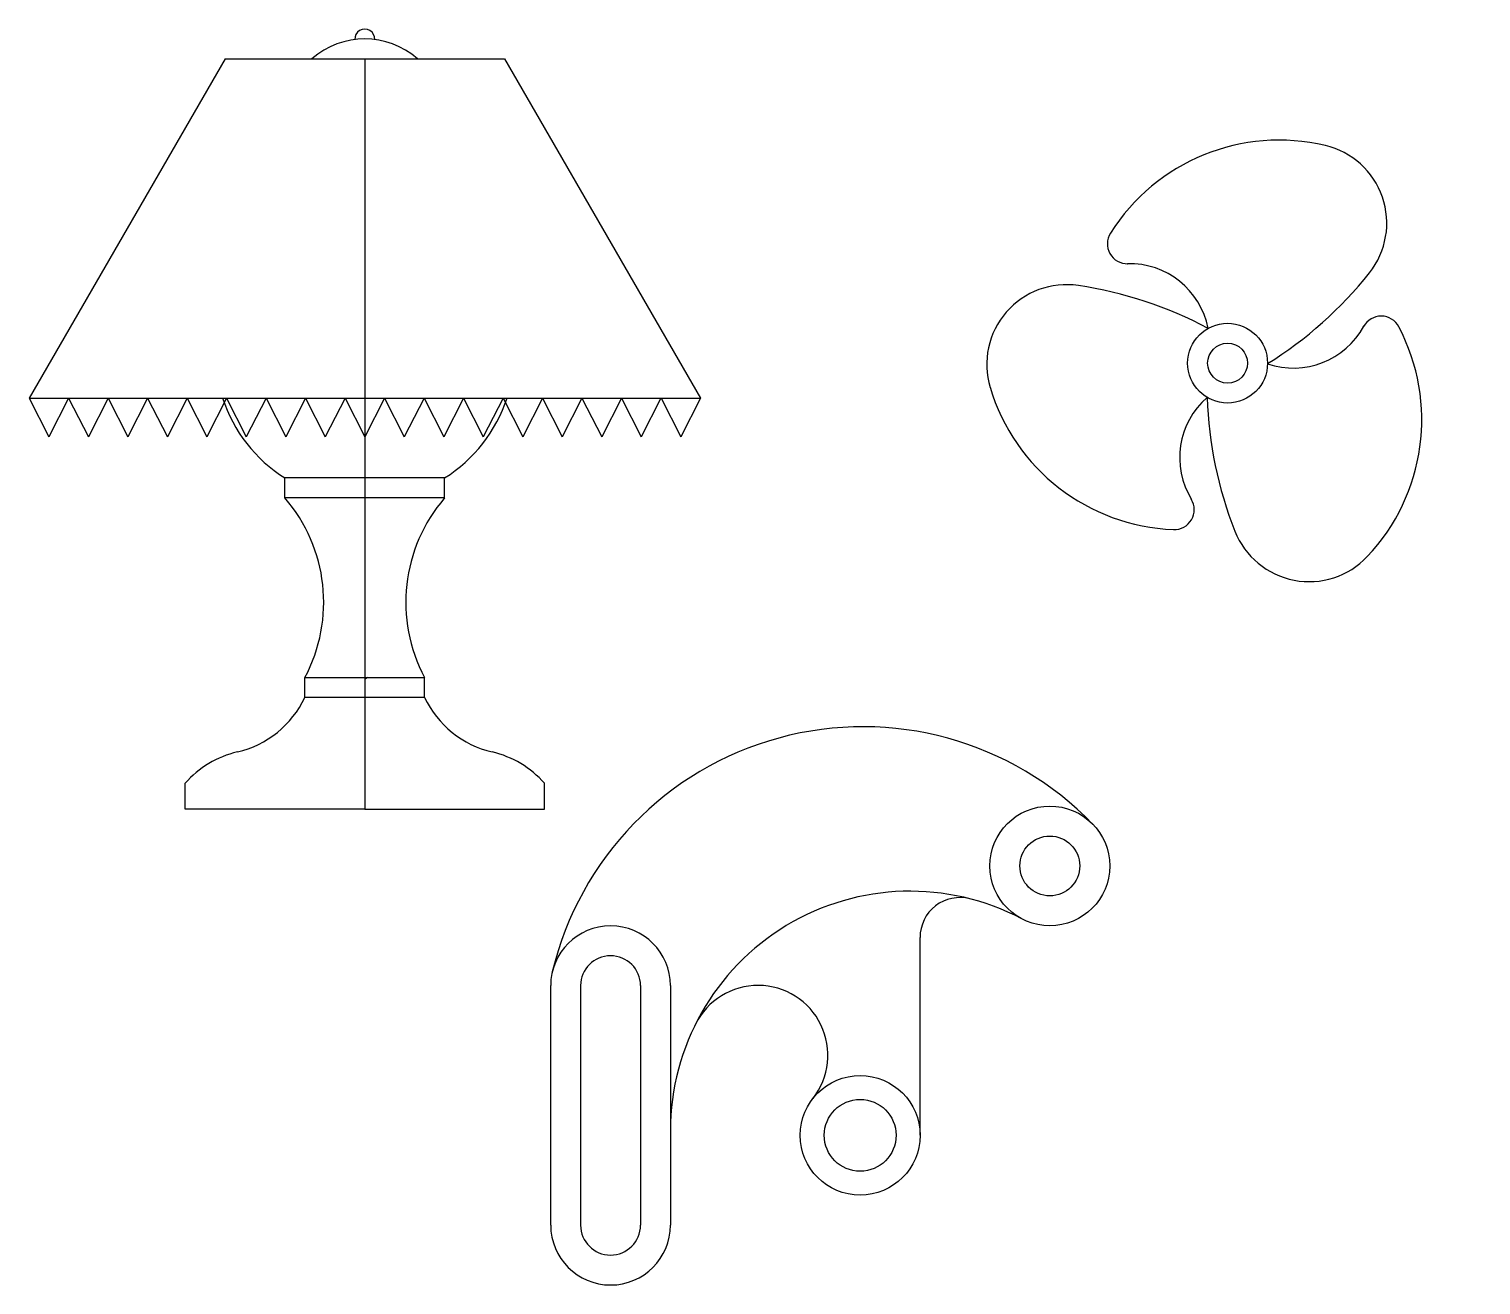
# Model space of a CAD drawing. Header units: millimetres. Extents: x 0 to 727, y -364 to 266.
import ezdxf

# ---------------------------------------------------------------- set-up
doc = ezdxf.new("R2010")
doc.units = ezdxf.units.MM
doc.header["$PDMODE"] = 1

# ---------------------------------------------------------------- blocks, each defined once
blk = doc.blocks.new('*U2')
for p in [(-9.89, 9.72), (9.89, 9.72)]:
    blk.add_line(p, (0.03, -9.72))
blk = doc.blocks.new('*U3')
at = {"color": 0, "linetype": 'ByBlock', "lineweight": -2, "transparency": 16777216}
for p in [(0, 0), (19.78, 0), (39.56, 0), (59.35, 0), (79.13, 0), (98.91, 0), (118.69, 0), (138.48, 0), (158.26, 0), (178.04, 0), (197.82, 0), (217.61, 0), (237.39, 0), (257.17, 0), (276.95, 0), (296.73, 0), (316.52, 0)]:
    blk.add_blockref('*U2', p, dxfattribs=at)
blk = doc.blocks.new('*U4')
for centre, radius, start, end in [((16.12, -44), 100, 76.6423, 147.73281), ((29.98, 14.38), 40, 321.54508, 76.6423), ((-59.98, 4.05), 10, 147.73281, 271.36937), ((-58.79, -45.94), 40, 10.99198, 91.65945), ((-95.31, 113.88), 200, 301.85365, 321.54508)]:
    blk.add_arc(centre, radius, start, end)
blk = doc.blocks.new('*U5')
at = {"color": 0, "linetype": 'ByBlock', "lineweight": -2, "transparency": 16777216}
blk.add_blockref('*U4', (610.11, 154.13), dxfattribs=at)
for p, rotation in [((547.17, 78.93), 120), ((643.77, 62.02), 240)]:
    blk.add_blockref('*U4', p, dxfattribs=dict(at, rotation=rotation))

msp = doc.modelspace()

# ---------------------------------------------------------------- linework, layer by layer
for p, q in [((98.21, 250.82), (0.06, 80.82)), ((98.21, 250.82), (238.21, 250.82)), ((168.21, 250.82), (168.21, -125.18)), ((238.21, 250.82), (336.36, 80.82)), ((550.17, 148.17), (550.17, 148.18)), ((550.17, 148.17), (550.17, 148.18)), ((620.35, 98.36), (620.72, 98.36)), ((0.06, 80.82), (336.36, 80.82)), ((0.06, 80.82), (0.06, 80.82)), ((0.06, 80.82), (19.84, 80.82)), ((168.21, 80.82), (168.21, 40.82)), ((208.21, 40.82), (128.21, 40.82)), ((128.21, 30.82), (128.21, 40.82)), ((208.21, 30.82), (208.21, 40.82)), ((208.21, 30.82), (128.21, 30.82)), ((138.21, -59.18), (198.21, -59.18)), ((138.21, -69.18), (138.21, -59.18)), ((198.21, -69.18), (198.21, -59.18)), ((198.21, -69.18), (138.21, -69.18)), ((78.21, -125.18), (78.21, -112.18)), ((258.21, -125.18), (258.21, -112.18)), ((258.21, -125.18), (258.21, -112.18)), ((168.21, -125.18), (78.21, -125.18)), ((168.21, -125.18), (258.21, -125.18)), ((446.32, -288.6), (446.32, -189.44)), ((261.32, -333.6), (261.32, -213.6)), ((276.32, -213.6), (276.32, -333.6)), ((306.32, -213.6), (306.32, -333.6)), ((321.32, -213.6), (321.32, -333.6))]:
    msp.add_line(p, q)
for centre, radius in [((600.35, 98.36), 20), ((600.35, 98.36), 10), ((511.32, -153.6), 30), ((511.32, -153.6), 15), ((416.32, -288.6), 30), ((416.32, -288.6), 18)]:
    msp.add_circle(centre, radius)
for centre, radius, start, end in [((168.21, 260.82), 5, 356.41668, 183.58332), ((168.21, 220.82), 40, 48.59038, 131.40962), ((550.13, 158.18), 10, 270.20928, 271.36937), ((168.21, 104.26), 75, 198.21429, 237.76905), ((168.21, 104.26), 75, 302.23095, 341.78571), ((67.66, -21.47), 80, 331.8711, 40.80928), ((268.76, -21.47), 80, 139.19072, 208.1289), ((220.65, -145.18), 100, 120.68342, 121.62565), ((93.01, -47.81), 50, 283.15834, 334.69167), ((243.41, -47.81), 50, 205.30833, 256.84166), ((417.75, -243.85), 160, 43.96563, 166.5446), ((115.77, -145.18), 50, 103.15834, 138.70013), ((220.65, -145.18), 50, 41.29987, 76.84166), ((441.32, -286.26), 120, 62.18186, 180), ((466.32, -189.44), 20, 75.52249, 180), ((291.32, -213.6), 30, 0, 180), ((291.32, -213.6), 15, 0, 180), ((365.18, -248.48), 35, 321.88241, 153.60449), ((291.32, -333.6), 30, 180, 0), ((291.32, -333.6), 15, 180, 0)]:
    msp.add_arc(centre, radius, start, end)
for p in [(19.84, 80.82), (39.63, 80.82), (59.41, 80.82), (79.19, 80.82), (98.97, 80.82), (118.76, 80.82), (138.54, 80.82), (158.32, 80.82), (178.1, 80.82), (197.88, 80.82), (217.67, 80.82), (237.45, 80.82), (257.23, 80.82), (277.01, 80.82), (296.8, 80.82), (316.58, 80.82)]:
    msp.add_point(p)

# ---------------------------------------------------------------- block references
for name, p in [('*U5', (0, 0)), ('*U3', (9.95, 71.1))]:
    msp.add_blockref(name, p)

doc.saveas('drawing.dxf')
